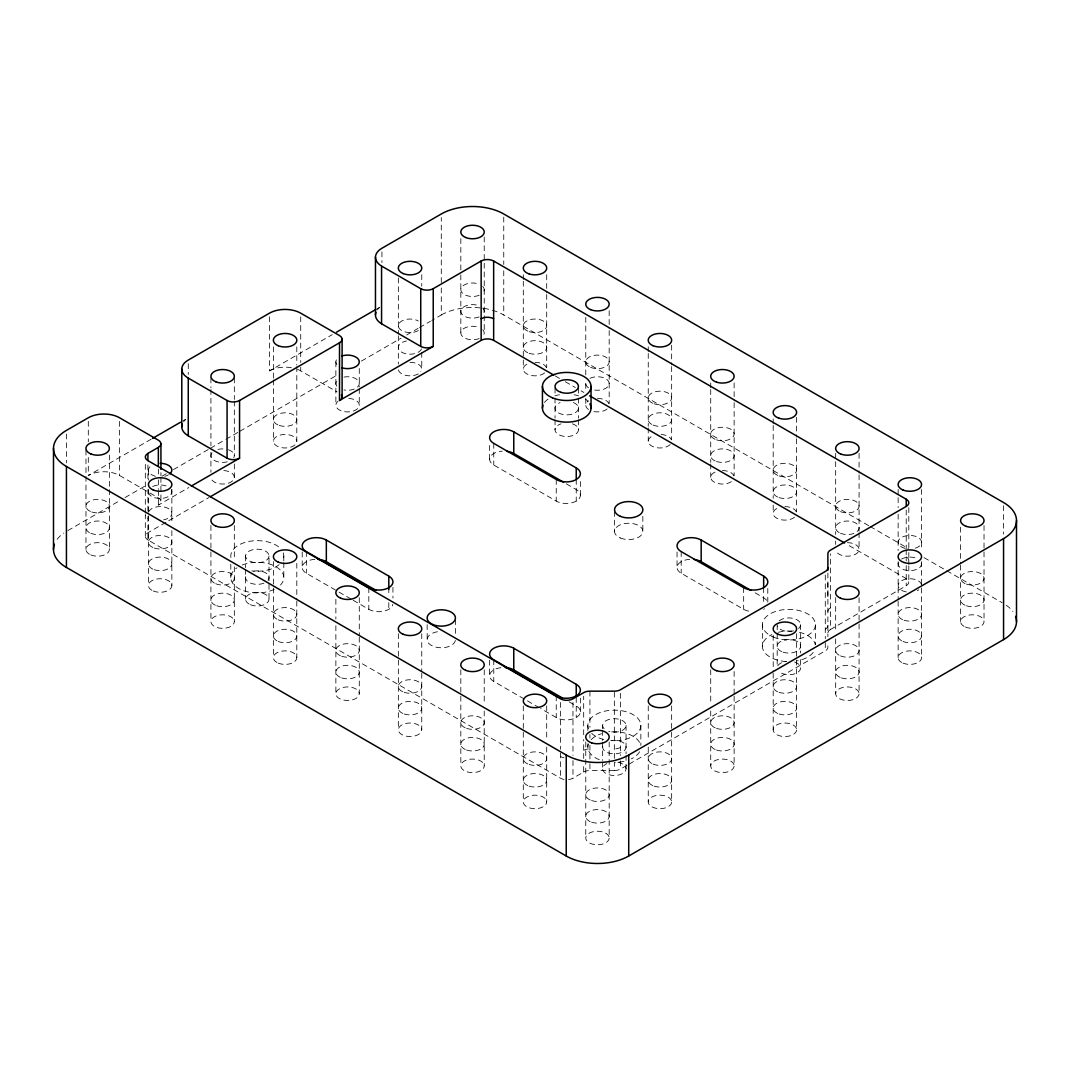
<?xml version="1.0" encoding="UTF-8"?>
<svg xmlns="http://www.w3.org/2000/svg" width="1070" height="1070" viewBox="0 0 1070 1070"><rect width="100%" height="100%" fill="white"/><g stroke="black" fill="none" stroke-linecap="round" stroke-linejoin="round"><path stroke-width="0.75" stroke-dasharray="5 3.75" d="M145.319 513.132L145.319 461.825M564.064 779.441A8.841 5.096 0 0 1 560.493 778.184L147.901 539.976L147.914 514.723M147.914 511.126L147.914 489.485M147.914 478.664L147.914 464.233M441.281 287.924L441.281 314.981L431.785 320.465M441.281 282.52L441.281 217.584M489.632 459.257L489.632 443.796M580.368 711.737L580.368 698.215M580.368 495.33L580.368 479.092M568.544 779.562A8.841 5.096 0 0 0 572.985 778.184L583.685 772.005L583.685 763.886M583.685 758.483L583.685 739.544M583.685 734.729L583.685 696.262M583.685 772.005A8.841 5.096 0 0 1 589.931 770.52L614.34 770.52L614.34 762.402A26.509 15.301 0 0 0 627.207 760.476M614.34 758.336L614.34 692.357M767.792 602.183L767.792 587.296M827.886 596.726L827.886 582.307M827.886 633.132A8.841 5.096 0 0 1 830.467 629.521L830.467 553.779M908.818 507.635L908.818 550.916M151.164 439.195L88.382 475.441A22.082 12.746 0 0 1 119.546 475.481L158.347 497.884A8.841 5.096 0 0 1 158.347 505.093L188.801 487.519M183.09 420.764L185.645 419.279M269.479 316.773L269.479 370.889L332.302 334.616M377.135 308.722L379.516 307.358M67.851 530.586L120.776 500.024M125.016 497.577L146.296 485.298M162.025 476.217L166.331 473.716M173.527 469.569L209.038 449.066M210.442 448.25L224.499 440.144M225.904 439.329L238.49 432.066M239.881 431.263L337.077 375.142M361.446 361.071L401.049 338.2M406.694 334.95L418.076 328.383M419.493 327.554L430.474 321.227M165.957 522.347L147.901 532.766A8.841 5.096 0 0 0 147.901 539.976M168.739 520.742L208.998 497.496M830.467 629.521L906.223 585.785A8.841 5.096 0 0 0 906.223 578.576L846.062 543.841M614.34 770.52A8.841 5.096 0 0 0 620.587 769.022L627.702 764.916M629.12 764.1L825.291 650.841A8.841 5.096 0 0 0 827.886 647.23L827.886 643.164M441.281 314.981A44.178 25.506 0 0 1 503.756 314.981L868.666 525.651M870.097 526.48L908.43 548.616M924.052 557.63L945.345 569.922M946.763 570.738L1002.135 602.718M555.25 375.931L559.543 378.419M565.268 381.722L575.299 387.514M581.037 390.817L583.899 392.476M566.297 483.814L576.235 489.552A14.137 8.159 0 0 1 576.235 501.094A14.137 8.159 0 0 1 556.239 501.094L493.765 465.022A14.137 8.159 0 0 1 490.434 456.529A14.137 8.159 0 0 1 502.298 451.139M755.139 592.847L763.659 597.769A14.137 8.159 0 0 1 767.725 602.691M689.722 559.342A14.137 8.159 0 0 0 677.858 564.733A14.137 8.159 0 0 0 681.189 573.239L743.663 609.311A14.137 8.159 0 0 0 750.765 611.518M297.62 369.391A22.082 12.746 0 0 1 300.724 370.889L337.09 391.887M569.133 701.866L576.235 705.973A14.137 8.159 0 0 1 576.235 717.515A14.137 8.159 0 0 1 556.239 717.515L540.631 708.5M314.874 559.342A14.137 8.159 0 0 0 303.011 564.733A14.137 8.159 0 0 0 306.341 573.239L337.585 591.269M339.003 592.098L351.776 599.467M353.207 600.283L368.816 609.311A14.137 8.159 0 0 0 383.541 611.224A14.137 8.159 0 0 0 392.877 604.376M500.867 667.68A14.137 8.159 0 0 0 490.207 673.338A14.137 8.159 0 0 0 493.765 681.443L539.2 707.671M572.985 760.596L572.985 778.184M1003.566 505.695L1003.566 534.104M984.025 525.517L984.025 550.247M984.025 551.906L984.025 621.563M960.619 527.162L960.619 563.449M960.619 565.094L960.619 621.563M921.551 489.445L921.551 550.542M921.551 561.589L921.551 586.32M921.551 587.965L921.551 657.635M908.818 552.521L908.818 564.599M908.818 565.95L908.818 582.187M906.223 510.042L906.223 548.522M906.223 549.712L906.223 560.988M906.223 565.495L906.223 585.785M898.145 489.445L898.145 496.039M898.145 497.697L898.145 507.581M898.145 514.188L898.145 550.542M898.145 561.589L898.145 599.508M898.145 601.166L898.145 657.635M859.076 453.386L859.076 473.167M859.076 474.812L859.076 531.121M859.076 532.78L859.076 549.432M859.076 597.662L859.076 622.392M859.076 624.037L859.076 693.708A11.703 6.754 0 0 1 841.515 699.566A11.703 6.754 0 0 1 841.515 687.849A11.703 6.754 0 0 1 859.076 693.708M835.67 453.386L835.67 459.98M835.67 461.625L835.67 534.452M835.67 541.099L835.67 544.429M835.67 597.662L835.67 632.29M835.67 638.884L835.67 693.708M827.886 573.012L827.886 636.65M825.291 575.085L825.291 638.656M825.291 642.722L825.291 650.841M815.407 624.666L815.407 644.648M800.601 624.666L800.601 652.967M800.601 659.628L800.601 667.947M796.602 417.313L796.602 437.095M796.602 438.74L796.602 511.701M796.602 633.721L796.602 658.465M796.602 660.11L796.602 729.78A11.703 6.754 0 0 1 779.04 735.625A11.703 6.754 0 0 1 779.04 723.922A11.703 6.754 0 0 1 796.602 729.78M777.194 624.666L777.194 631.327M777.194 632.999L777.194 666.289M773.195 418.958L773.195 423.907M773.195 425.552L773.195 498.379M773.195 505.04L773.195 513.359M773.195 635.379L773.195 671.652M773.195 673.297L773.195 729.78M763.659 587.657L763.659 604.309M762.388 624.666L762.388 646.307M743.663 587.657L743.663 609.311M734.127 382.886L734.127 401.023M734.127 402.681L734.127 475.628M734.127 671.452L734.127 694.524M734.127 696.182L734.127 765.839A11.703 6.754 0 0 1 716.566 771.697A11.703 6.754 0 0 1 716.566 759.994A11.703 6.754 0 0 1 734.127 765.839M710.721 382.886L710.721 387.835M710.721 389.48L710.721 462.307M710.721 463.965L710.721 477.287M710.721 669.793L710.721 704.421M710.721 711.015L710.721 765.839M681.189 551.598L681.189 573.239M677.056 552L677.056 567.461M671.652 345.169L671.652 364.964M671.652 366.609L671.652 439.556M671.652 705.866L671.652 730.596M671.652 732.255L671.652 801.911A11.703 6.754 0 0 1 654.091 807.77A11.703 6.754 0 0 1 654.091 796.067A11.703 6.754 0 0 1 671.652 801.911M648.246 346.814L648.246 351.762M648.246 353.421L648.246 426.234M648.246 427.906L648.246 441.214M648.246 705.866L648.246 740.493M648.246 747.087L648.246 801.911M642.843 516.409L642.843 531.389M588.406 728.59A26.509 15.301 0 0 1 611.612 710.226A26.509 15.301 0 0 1 640.85 725.447L640.85 745.429M626.057 725.447L626.057 753.748M626.057 755.42L626.057 768.728M620.587 693.28L620.587 755.5M620.587 760.904L620.587 769.022M614.581 511.42L614.581 531.389M609.178 310.755L609.178 328.891M609.178 330.536L609.178 403.484M609.178 741.938L609.178 837.984A11.703 6.754 0 0 1 591.616 843.842A11.703 6.754 0 0 1 591.616 832.126A11.703 6.754 0 0 1 609.178 837.984M602.637 725.447L602.637 728.777M602.637 730.449L602.637 740.427M602.637 742.098L602.637 760.409M602.637 762.067L602.637 768.728M589.931 691.166L589.931 727.226M589.931 734.448L589.931 738.046M589.931 745.268L589.931 759.7M589.931 763.753L589.931 770.52M587.845 725.447L587.845 730.449M587.845 743.757L587.845 747.087M585.771 317.349L585.771 375.182M585.771 383.515L585.771 391.834M585.771 398.495L585.771 405.156M585.771 741.938L585.771 837.984M578.442 388.129L578.442 396.462M578.442 398.12L578.442 418.103M578.442 419.761L578.442 429.752M576.235 479.454L576.235 501.094M576.235 697.533L576.235 717.515M572.972 702.442L572.985 755.34M560.479 702.428L560.493 749.321M560.493 752.932L560.493 778.184M556.239 479.454L556.239 501.094M556.239 695.874L556.239 717.515M555.036 388.129L555.036 396.462M555.036 398.12L555.036 418.103M555.036 419.761L555.036 429.752M546.703 274.682L546.703 292.819M546.703 294.464L546.703 367.411M546.703 705.866L546.703 740.493M546.703 747.087L546.703 801.911A11.703 6.754 0 0 1 529.142 807.77A11.703 6.754 0 0 1 529.142 796.067A11.703 6.754 0 0 1 546.703 801.911M523.297 274.682L523.297 279.631M523.297 281.276L523.297 369.083M523.297 705.866L523.297 730.596M523.297 732.255L523.297 801.911M503.756 217.143L503.756 264.477M503.756 270.79L503.756 314.981M493.765 443.381L493.765 465.022M493.765 659.802L493.765 681.443M489.619 660.217L489.619 675.678M484.228 236.965L484.228 333.011M484.228 669.793L484.228 704.421M484.228 711.015L484.228 765.839A11.703 6.754 0 0 1 466.667 771.697A11.703 6.754 0 0 1 466.667 759.994A11.703 6.754 0 0 1 484.228 765.839M460.822 238.61L460.822 273.238M460.822 274.883L460.822 333.011M460.822 669.793L460.822 694.524M460.822 696.182L460.822 765.839M455.419 619.624L455.419 634.604M427.157 624.626L427.157 639.606M421.754 274.682L421.754 286.225M421.754 352.431L421.754 369.083M421.754 633.721L421.754 671.652M421.754 673.297L421.754 729.78A11.703 6.754 0 0 1 404.192 735.625A11.703 6.754 0 0 1 404.192 723.922A11.703 6.754 0 0 1 421.754 729.78M398.348 277.973L398.348 334.121M398.348 335.779L398.348 364.081M398.348 633.721L398.348 658.465M398.348 660.11L398.348 729.78M392.944 587.31L392.944 598.13M388.811 587.657L388.811 596.097M388.811 602.651L388.811 609.298M381.936 251.851L381.936 262.672M368.816 587.671L368.816 609.311M359.279 368.521L359.279 386.832M359.279 388.504L359.279 405.156M359.279 597.662L359.279 635.58M359.279 637.225L359.279 693.708A11.703 6.754 0 0 1 341.718 699.566A11.703 6.754 0 0 1 341.718 687.849A11.703 6.754 0 0 1 359.279 693.708M335.873 361.861L335.873 405.156M335.873 599.307L335.873 619.089M335.873 625.683L335.873 693.708M306.341 551.598L306.341 573.239M302.208 552.013L302.208 567.461M300.724 316.773L300.724 362.462M300.724 367.278L300.724 370.889M296.805 346.84L296.805 365.017M296.805 366.676L296.805 441.214A11.703 6.754 0 0 1 279.243 447.073A11.703 6.754 0 0 1 279.243 435.37A11.703 6.754 0 0 1 296.805 441.214M296.805 563.235L296.805 599.508M296.805 601.166L296.805 657.635M283.804 555.959L283.804 560.947M283.804 562.619L283.804 577.599M273.398 346.84L273.398 378.245M273.398 379.904L273.398 441.214M273.398 561.589L273.398 586.32M273.398 587.965L273.398 657.635M269.011 555.959A11.703 6.754 0 0 1 251.45 561.817A11.703 6.754 0 0 1 251.45 550.1A11.703 6.754 0 0 1 269.011 555.959L269.011 599.24M245.592 555.959L245.592 567.608M245.592 569.28L245.592 599.24M234.33 377.951L234.33 399.444M234.33 401.089L234.33 455.646M234.33 463.965L234.33 477.287M234.33 525.517L234.33 560.145M234.33 566.739L234.33 621.563A11.703 6.754 0 0 1 216.769 627.421A11.703 6.754 0 0 1 216.769 615.718A11.703 6.754 0 0 1 234.33 621.563M230.799 564.278L230.799 577.599M210.924 377.951L210.924 387.862M210.924 389.52L210.924 445.722M210.924 452.342L210.924 472.298M210.924 525.517L210.924 550.247M210.924 551.906L210.924 621.563M188.266 363.666L188.266 374.487M171.855 489.445L171.855 524.073M171.855 530.666L171.855 585.504M160.928 472.632L160.928 475.842M160.928 477.447L160.928 501.496M158.347 469.034L158.347 476.244M158.347 479.855L158.347 489.471M158.347 490.675L158.347 505.093M148.449 470.078L148.449 480.069M148.449 489.445L148.449 514.188M148.449 515.834L148.449 585.504M145.319 536.378L145.319 514.723A8.841 5.096 0 0 0 147.914 518.335M119.546 421.379L119.546 475.481M109.381 455.031L109.381 488M109.381 489.659L109.381 549.432M88.302 421.379L88.302 441.816M88.302 457.452L88.302 475.481M85.974 450.082L85.974 549.432M66.434 434.005L66.447 462.855M1006.241 605.232A44.178 25.506 0 0 1 1012.862 611.438M57.138 539.293A44.178 25.506 0 0 1 63.759 533.087M269.52 370.862A22.082 12.746 0 0 1 291.816 367.759M564.05 757.787A8.827 5.096 0 0 1 560.493 756.543M906.223 556.935A8.841 5.096 0 0 1 908.631 561.589M827.886 611.492A8.841 5.096 0 0 1 830.467 607.88M827.886 625.589A8.841 5.096 0 0 1 825.291 629.2M620.587 747.382A8.841 5.096 0 0 1 614.34 748.866M583.685 750.364A8.827 5.096 0 0 1 589.931 748.866M377.322 309.859A22.082 12.746 0 0 1 379.355 307.745M905.193 548.415A11.703 6.754 0 0 1 900.592 538.076A11.703 6.754 0 0 1 919.103 538.076A11.703 6.754 0 0 1 914.502 548.415M482.757 286.452A11.703 6.754 0 0 1 482.757 293.006M479.159 295.293A11.703 6.754 0 0 1 463.765 294.21A11.703 6.754 0 0 1 463.765 285.249A11.703 6.754 0 0 1 479.159 284.165M418.33 330.576A11.703 6.754 0 0 1 401.772 330.576A11.703 6.754 0 0 1 401.772 321.013A11.703 6.754 0 0 1 418.33 321.013M171.307 489.672A11.703 6.754 0 0 1 161.343 498.446A11.703 6.754 0 0 1 148.503 491.023M152.649 486.529A11.703 6.754 0 0 1 168.431 486.944M148.69 511.968A11.703 6.754 0 0 1 160.553 506.605A11.703 6.754 0 0 1 171.748 512.436A11.703 6.754 0 0 1 163.697 519.806M228.311 449.734A11.703 6.754 0 0 1 233.782 457.692M227.281 461.852A11.703 6.754 0 0 1 213.946 460.18A11.703 6.754 0 0 1 212.395 452.369M217.972 449.44A11.703 6.754 0 0 1 225.021 449.039M223.831 470.573A11.703 6.754 0 0 1 234.303 477.755A11.703 6.754 0 0 1 222.226 484.041A11.703 6.754 0 0 1 210.924 477.287M344.018 377.068A11.703 6.754 0 0 1 359.279 383.515A11.703 6.754 0 0 1 344.018 389.948M336.836 386.19A11.703 6.754 0 0 1 336.836 380.826M348.78 398.428A11.703 6.754 0 0 1 358.865 406.948A11.703 6.754 0 0 1 342.627 411.281A11.703 6.754 0 0 1 337.933 401.317M421.513 348.82A11.703 6.754 0 0 1 409.636 354.197A11.703 6.754 0 0 1 398.455 348.365A11.703 6.754 0 0 1 406.493 340.996M410.051 362.329A11.703 6.754 0 0 1 420.791 371.771M418.33 373.858A11.703 6.754 0 0 1 405.57 375.329A11.703 6.754 0 0 1 398.348 369.083M847.373 542.664A11.703 6.754 0 0 1 859.049 548.963A11.703 6.754 0 0 1 848.978 556.119A11.703 6.754 0 0 1 835.911 550.809M921.497 563.154A11.703 6.754 0 0 1 908.657 570.577A11.703 6.754 0 0 1 898.693 561.803M901.569 559.075A11.703 6.754 0 0 1 917.351 558.66M918.836 589.824A11.703 6.754 0 0 1 917.351 590.693M906.303 591.937A11.703 6.754 0 0 1 898.318 584.354A11.703 6.754 0 0 1 910.249 578.75A11.703 6.754 0 0 1 921.497 584.795M544.643 372.908A11.703 6.754 0 0 1 526.721 373.858A11.703 6.754 0 0 1 528.366 363.506M535 362.329A11.703 6.754 0 0 1 546.462 367.692M589.971 378.325A11.703 6.754 0 0 1 605.192 378.432A11.703 6.754 0 0 1 607.372 387.126A11.703 6.754 0 0 1 592.82 389.707M588.487 387.835A11.703 6.754 0 0 1 586.32 381.455M607.118 408.981A11.703 6.754 0 0 1 592.82 411.348M588.487 409.476A11.703 6.754 0 0 1 588.487 400.822M597.475 398.388A11.703 6.754 0 0 1 608.937 403.764M482.757 308.093A11.703 6.754 0 0 1 482.757 314.647M479.159 316.934A11.703 6.754 0 0 1 463.765 315.851A11.703 6.754 0 0 1 463.765 306.889A11.703 6.754 0 0 1 479.159 305.806M482.757 329.734A11.703 6.754 0 0 1 482.757 336.288M479.159 338.575A11.703 6.754 0 0 1 463.765 337.491A11.703 6.754 0 0 1 463.765 328.53A11.703 6.754 0 0 1 479.159 327.447M670.181 444.505A11.703 6.754 0 0 1 652.486 446.431A11.703 6.754 0 0 1 652.446 436.025M661.153 434.5A11.703 6.754 0 0 1 671.412 439.837M731.412 481.62A11.703 6.754 0 0 1 713.77 481.848A11.703 6.754 0 0 1 715.79 471.723M722.424 470.532A11.703 6.754 0 0 1 733.886 475.909M794.542 517.184A11.703 6.754 0 0 1 776.619 518.134A11.703 6.754 0 0 1 778.264 507.795M784.899 506.605A11.703 6.754 0 0 1 796.361 511.968M764.515 608.763A14.137 8.159 0 0 1 763.659 609.298M617.898 762.295A11.703 6.754 0 0 1 624.639 771.951A11.703 6.754 0 0 1 606.931 773.958A11.703 6.754 0 0 1 606.837 763.539M794.582 662.049A11.703 6.754 0 0 1 797.177 672.736A11.703 6.754 0 0 1 778.666 671.238M777.743 665.901A11.703 6.754 0 0 1 786.503 661.34M572.423 423.84A11.703 6.754 0 0 1 575.754 434.072A11.703 6.754 0 0 1 557.724 434.072A11.703 6.754 0 0 1 561.054 423.84M455.352 640.448A14.137 8.159 0 0 1 440.8 647.765A14.137 8.159 0 0 1 427.157 639.887A14.137 8.159 0 0 1 439.823 631.487M573.373 402.534A11.703 6.754 0 0 1 575.499 412.592A11.703 6.754 0 0 1 557.965 412.592A11.703 6.754 0 0 1 560.105 402.534M610.796 740.654A11.703 6.754 0 0 1 625.99 746.392A11.703 6.754 0 0 1 613.15 753.815A11.703 6.754 0 0 1 603.186 745.041M253.75 571.153A11.703 6.754 0 0 1 265.989 573.065A11.703 6.754 0 0 1 268.048 580.288M263.929 583.163A11.703 6.754 0 0 1 249.029 582.374A11.703 6.754 0 0 1 247.651 573.774M544.443 402.534A24.302 14.03 0 0 1 548.081 399.123M554.942 395.846A24.302 14.03 0 0 1 559.369 394.736M574.108 394.736A24.302 14.03 0 0 1 578.522 395.846M585.397 399.123A24.302 14.03 0 0 1 587.978 401.303M813.227 652.392A26.509 15.301 0 0 1 796.936 660.899M786.156 661.528A26.509 15.301 0 0 1 763.552 650.774A26.509 15.301 0 0 1 771.911 634.563M778.371 632.263A26.509 15.301 0 0 1 791.639 631.086M799.424 632.263A26.509 15.301 0 0 1 815.26 644.728M779.254 620.841A11.703 6.754 0 0 1 795.532 619.102A11.703 6.754 0 0 1 798.541 628.505M793.552 630.872A11.703 6.754 0 0 1 777.435 626.057M639.606 751.728A26.509 15.301 0 0 1 631.327 758.844M599.32 759.7A26.509 15.301 0 0 1 588.406 743.958M591.162 739.664A26.509 15.301 0 0 1 601.487 733.712M611.612 731.867A26.509 15.301 0 0 1 640.703 745.509M640.85 725.447A26.509 15.301 0 0 1 611.612 740.667M603.814 739.49A26.509 15.301 0 0 1 591.162 732.87M604.109 728.723A11.703 6.754 0 0 1 612.374 718.786A11.703 6.754 0 0 1 625.883 726.583A11.703 6.754 0 0 1 608.669 731.358M242.288 564.987A26.509 15.301 0 0 1 275.124 566.271A26.509 15.301 0 0 1 280.474 585.022M274.281 589.343A26.509 15.301 0 0 1 238.556 588.42A26.509 15.301 0 0 1 236.951 567.795M283.242 552.815A26.509 15.301 0 0 1 282.56 560.6M279.136 564.626A26.509 15.301 0 0 1 251.865 570.939M230.933 557.537A26.509 15.301 0 0 1 249.337 541.366A26.509 15.301 0 0 1 280.474 548.535M183.585 421.754A22.082 12.746 0 0 1 185.645 419.601M336.836 364.549A11.703 6.754 0 0 1 336.836 359.186M168.431 474.853A11.703 6.754 0 0 1 164.807 476.284M155.498 476.284A11.703 6.754 0 0 1 151.873 465.289M90.803 533.261A11.703 6.754 0 0 0 109.314 528.486A11.703 6.754 0 0 0 92.903 521.612A11.703 6.754 0 0 0 90.803 533.261M91.819 511.995A11.703 6.754 0 0 0 109.381 506.15A11.703 6.754 0 0 0 91.819 500.292A11.703 6.754 0 0 0 91.819 511.995M90.803 554.902A11.703 6.754 0 0 0 109.314 550.127A11.703 6.754 0 0 0 92.903 543.252A11.703 6.754 0 0 0 90.803 554.902M154.294 548.067A11.703 6.754 0 0 0 171.855 542.209A11.703 6.754 0 0 0 154.294 536.364A11.703 6.754 0 0 0 154.294 548.067M215.752 583.752A11.703 6.754 0 0 0 234.276 578.977A11.703 6.754 0 0 0 217.852 572.116A11.703 6.754 0 0 0 215.752 583.752M278.227 619.824A11.703 6.754 0 0 0 296.751 615.049A11.703 6.754 0 0 0 280.327 608.188A11.703 6.754 0 0 0 278.227 619.824M341.718 656.271A11.703 6.754 0 0 0 359.279 650.426A11.703 6.754 0 0 0 341.718 644.568A11.703 6.754 0 0 0 341.718 656.271M404.192 692.343A11.703 6.754 0 0 0 421.754 686.499A11.703 6.754 0 0 0 404.192 680.64A11.703 6.754 0 0 0 404.192 692.343M466.667 728.416A11.703 6.754 0 0 0 484.228 722.558A11.703 6.754 0 0 0 466.667 716.713A11.703 6.754 0 0 0 466.667 728.416M529.142 764.488A11.703 6.754 0 0 0 546.703 758.63A11.703 6.754 0 0 0 529.142 752.772A11.703 6.754 0 0 0 529.142 764.488M591.616 800.561A11.703 6.754 0 0 0 609.178 794.702A11.703 6.754 0 0 0 591.616 788.844A11.703 6.754 0 0 0 591.616 800.561M653.074 764.1A11.703 6.754 0 0 0 671.599 759.326A11.703 6.754 0 0 0 655.174 752.464A11.703 6.754 0 0 0 653.074 764.1M716.566 728.416A11.703 6.754 0 0 0 734.127 722.558A11.703 6.754 0 0 0 716.566 716.713A11.703 6.754 0 0 0 716.566 728.416M779.04 692.343A11.703 6.754 0 0 0 796.602 686.499A11.703 6.754 0 0 0 779.04 680.64A11.703 6.754 0 0 0 779.04 692.343M903.989 620.212A11.703 6.754 0 0 0 921.551 614.354A11.703 6.754 0 0 0 903.989 608.496A11.703 6.754 0 0 0 903.989 620.212M966.464 584.14A11.703 6.754 0 0 0 984.025 578.281A11.703 6.754 0 0 0 966.464 572.437A11.703 6.754 0 0 0 966.464 584.14M840.498 511.62A11.703 6.754 0 0 0 859.023 506.846A11.703 6.754 0 0 0 842.598 499.971A11.703 6.754 0 0 0 840.498 511.62M779.04 475.923A11.703 6.754 0 0 0 796.602 470.078A11.703 6.754 0 0 0 779.04 464.219A11.703 6.754 0 0 0 779.04 475.923M716.566 439.864A11.703 6.754 0 0 0 734.127 434.005A11.703 6.754 0 0 0 716.566 428.147A11.703 6.754 0 0 0 716.566 439.864M654.091 403.791A11.703 6.754 0 0 0 671.652 397.933A11.703 6.754 0 0 0 654.091 392.088A11.703 6.754 0 0 0 654.091 403.791M590.6 367.344A11.703 6.754 0 0 0 609.124 362.569A11.703 6.754 0 0 0 592.7 355.695A11.703 6.754 0 0 0 590.6 367.344M529.142 331.647A11.703 6.754 0 0 0 546.703 325.802A11.703 6.754 0 0 0 529.142 319.943A11.703 6.754 0 0 0 529.142 331.647M840.498 655.897A11.703 6.754 0 0 0 859.023 651.122A11.703 6.754 0 0 0 842.598 644.247A11.703 6.754 0 0 0 840.498 655.897M902.986 641.465A11.703 6.754 0 0 0 921.497 636.69A11.703 6.754 0 0 0 905.073 629.829A11.703 6.754 0 0 0 902.986 641.465M902.986 663.106A11.703 6.754 0 0 0 921.497 658.331A11.703 6.754 0 0 0 905.073 651.469A11.703 6.754 0 0 0 902.986 663.106M841.515 677.912A11.703 6.754 0 0 0 859.076 672.067A11.703 6.754 0 0 0 841.515 666.209A11.703 6.754 0 0 0 841.515 677.912M779.04 713.984A11.703 6.754 0 0 0 796.602 708.139A11.703 6.754 0 0 0 779.04 702.281A11.703 6.754 0 0 0 779.04 713.984M716.566 750.057A11.703 6.754 0 0 0 734.127 744.198A11.703 6.754 0 0 0 716.566 738.353A11.703 6.754 0 0 0 716.566 750.057M654.091 786.129A11.703 6.754 0 0 0 671.652 780.271A11.703 6.754 0 0 0 654.091 774.426A11.703 6.754 0 0 0 654.091 786.129M279.243 425.432A11.703 6.754 0 0 0 296.805 419.574A11.703 6.754 0 0 0 279.243 413.729A11.703 6.754 0 0 0 279.243 425.432M840.498 533.261A11.703 6.754 0 0 0 859.023 528.486A11.703 6.754 0 0 0 842.598 521.612A11.703 6.754 0 0 0 840.498 533.261M529.142 353.287A11.703 6.754 0 0 0 546.703 347.442A11.703 6.754 0 0 0 529.142 341.584A11.703 6.754 0 0 0 529.142 353.287M466.667 750.057A11.703 6.754 0 0 0 484.228 744.198A11.703 6.754 0 0 0 466.667 738.353A11.703 6.754 0 0 0 466.667 750.057M529.142 786.129A11.703 6.754 0 0 0 546.703 780.271A11.703 6.754 0 0 0 529.142 774.426A11.703 6.754 0 0 0 529.142 786.129M154.294 569.708A11.703 6.754 0 0 0 171.855 563.85A11.703 6.754 0 0 0 154.294 558.005A11.703 6.754 0 0 0 154.294 569.708M153.277 590.974A11.703 6.754 0 0 0 171.802 586.199A11.703 6.754 0 0 0 155.377 579.325A11.703 6.754 0 0 0 153.277 590.974M216.769 605.78A11.703 6.754 0 0 0 234.33 599.922A11.703 6.754 0 0 0 216.769 594.077A11.703 6.754 0 0 0 216.769 605.78M591.616 822.201A11.703 6.754 0 0 0 609.178 816.343A11.703 6.754 0 0 0 591.616 810.485A11.703 6.754 0 0 0 591.616 822.201M404.192 713.984A11.703 6.754 0 0 0 421.754 708.139A11.703 6.754 0 0 0 404.192 702.281A11.703 6.754 0 0 0 404.192 713.984M341.718 677.912A11.703 6.754 0 0 0 359.279 672.067A11.703 6.754 0 0 0 341.718 666.209A11.703 6.754 0 0 0 341.718 677.912M278.227 641.465A11.703 6.754 0 0 0 296.751 636.69A11.703 6.754 0 0 0 280.327 629.829A11.703 6.754 0 0 0 278.227 641.465M278.227 663.106A11.703 6.754 0 0 0 296.751 658.331A11.703 6.754 0 0 0 280.327 651.469A11.703 6.754 0 0 0 278.227 663.106M653.074 425.058A11.703 6.754 0 0 0 671.599 420.283A11.703 6.754 0 0 0 655.174 413.408A11.703 6.754 0 0 0 653.074 425.058M716.566 461.504A11.703 6.754 0 0 0 734.127 455.646A11.703 6.754 0 0 0 716.566 449.788A11.703 6.754 0 0 0 716.566 461.504M779.04 497.577A11.703 6.754 0 0 0 796.602 491.718A11.703 6.754 0 0 0 779.04 485.86A11.703 6.754 0 0 0 779.04 497.577M966.464 605.78A11.703 6.754 0 0 0 984.025 599.922A11.703 6.754 0 0 0 966.464 594.077A11.703 6.754 0 0 0 966.464 605.78M965.461 627.047A11.703 6.754 0 0 0 983.972 622.272A11.703 6.754 0 0 0 967.547 615.397A11.703 6.754 0 0 0 965.461 627.047M620.413 538.009A14.137 8.159 0 0 0 642.776 532.231A14.137 8.159 0 0 0 622.941 523.939A14.137 8.159 0 0 0 620.413 538.009M783.039 652.165A11.703 6.754 0 0 0 800.601 646.307A11.703 6.754 0 0 0 783.039 640.462A11.703 6.754 0 0 0 783.039 652.165M250.434 604.71A11.703 6.754 0 0 0 268.945 599.936A11.703 6.754 0 0 0 252.52 593.074A11.703 6.754 0 0 0 250.434 604.71M773.342 637.065A26.509 15.301 0 0 0 815.26 626.244A26.509 15.301 0 0 0 778.091 610.702A26.509 15.301 0 0 0 773.342 637.065"/><path stroke-width="1.5" d="M53.5 448.437L53.5 549.432M1015.564 616.347A44.178 25.506 0 0 1 1003.566 639.606L628.719 856.013A44.178 25.506 0 0 1 566.231 856.013L66.434 567.461L66.434 466.466A44.178 25.506 0 0 1 66.434 430.394L88.302 417.768A22.082 12.746 0 0 1 119.546 417.768L158.347 440.171A8.841 5.096 0 0 1 158.347 447.394L158.347 465.423M827.886 567.876A8.841 5.096 0 0 1 825.291 571.487L620.587 689.668A8.841 5.096 0 0 1 614.34 691.166L589.931 691.166A8.841 5.096 0 0 0 583.685 692.651L572.972 698.83A8.841 5.096 0 0 1 560.479 698.83L147.914 460.622L147.914 453.412L158.347 447.394M160.928 443.782L160.928 469.436M181.793 369.083L181.793 426.796M342.106 396.89L342.106 339.177M375.463 257.081L375.463 314.794M210.389 496.694L481.152 340.367L481.152 261.013A8.841 5.096 0 0 1 493.644 261.013L906.223 499.222L906.223 506.431L830.467 550.167A8.841 5.096 0 0 0 827.886 553.779L827.886 570.283M553.805 375.102L493.644 340.367L493.644 261.013M66.434 466.466L566.244 755.019L566.231 856.013M481.152 261.013L433.23 288.686L433.23 346.399A8.841 5.096 0 0 1 420.737 346.399L381.562 323.769L381.562 266.055A22.082 12.746 0 0 1 381.936 248.253L441.281 213.987A44.178 25.506 0 0 1 503.756 213.987L1003.566 502.539A44.178 25.506 0 0 1 1003.566 538.611L628.719 755.019L628.719 856.013M1003.566 538.611L1003.566 639.606M1016.5 621.563L1016.5 520.568M152.582 438.379L180.522 422.249M336.555 332.155L375.958 309.417M239.56 400.501L339.511 342.788A8.841 5.096 0 0 0 339.511 335.565L300.724 313.176A22.082 12.746 0 0 0 269.479 313.176L188.266 360.068A22.082 12.746 0 0 0 188.266 378.098L188.266 435.811L227.067 458.214A8.841 5.096 0 0 0 239.56 458.214L239.56 400.501A8.841 5.096 0 0 1 227.067 400.501L188.266 378.098M191.329 486.047L239.56 458.214M339.511 342.788L339.511 400.501L433.176 346.426M381.562 266.055L420.737 288.686A8.841 5.096 0 0 0 433.23 288.686M589.623 395.78L844.631 543.012M513.76 431.839L576.235 467.911L576.235 479.561A14.137 8.159 0 0 1 556.239 479.454L493.765 443.381A14.137 8.159 0 0 1 493.765 431.839A14.137 8.159 0 0 1 513.76 431.839L513.76 453.493L563.462 482.182M763.659 576.115A14.137 8.159 0 0 1 763.659 587.657A14.137 8.159 0 0 1 743.663 587.657L681.189 551.598A14.137 8.159 0 0 1 681.189 540.056A14.137 8.159 0 0 1 701.184 540.042L763.659 576.115L763.659 587.778M694.082 559.476A14.137 8.159 0 0 1 701.184 561.696L750.886 590.386M388.811 576.128A14.137 8.159 0 0 1 388.811 587.657A14.137 8.159 0 0 1 368.816 587.671L306.341 551.598A14.137 8.159 0 0 1 306.341 540.056A14.137 8.159 0 0 1 326.337 540.056L388.811 576.128L388.811 589.436M576.235 684.332A14.137 8.159 0 0 1 576.235 695.874A14.137 8.159 0 0 1 556.239 695.874L493.765 659.802A14.137 8.159 0 0 1 493.765 648.26A14.137 8.159 0 0 1 513.76 648.26L576.235 684.332L576.235 695.981M317.803 559.342A14.137 8.159 0 0 1 326.337 561.696L376.038 590.386M505.227 667.546A14.137 8.159 0 0 1 513.76 669.9L562.031 697.774M701.184 540.056L701.184 561.696M591.041 386.471L591.041 408.111M542.437 386.471L542.437 408.111M513.76 648.26L513.76 669.9M420.737 288.686L420.737 346.399M326.337 540.056L326.337 561.696M227.067 400.501L227.067 458.214M628.719 755.019A44.178 25.506 0 0 1 566.244 755.019M66.434 567.461A44.178 25.506 0 0 1 54.436 544.202M147.914 460.622A8.841 5.096 0 0 1 147.914 453.412M906.223 499.222A8.841 5.096 0 0 1 906.223 506.431M341.383 394.87A8.841 5.096 0 0 1 339.511 400.501M481.152 340.367A8.841 5.096 0 0 1 493.644 340.367M481.152 318.726A8.841 5.096 0 0 1 493.644 318.726M381.562 323.769A22.082 12.746 0 0 1 375.971 312.253M589.891 403.858A24.302 14.03 0 0 1 567.969 422.115A24.302 14.03 0 0 1 542.958 405.236M576.235 467.911A14.137 8.159 0 0 1 576.235 479.454M188.266 435.811A22.082 12.746 0 0 1 182.248 424.215M341.892 355.962A11.703 6.754 0 0 1 359.279 361.861A11.703 6.754 0 0 1 341.892 367.772M160.152 463.31A11.703 6.754 0 0 1 170.518 466.935A11.703 6.754 0 0 1 169.796 473.903M506.658 451.272A14.137 8.159 0 0 1 513.76 453.479M90.803 453.907A11.703 6.754 0 0 0 109.314 449.132A11.703 6.754 0 0 0 92.903 442.258A11.703 6.754 0 0 0 90.803 453.907M840.498 598.183A11.703 6.754 0 0 0 859.023 593.409A11.703 6.754 0 0 0 842.598 586.534A11.703 6.754 0 0 0 840.498 598.183M529.142 273.933A11.703 6.754 0 0 0 546.703 268.088A11.703 6.754 0 0 0 529.142 262.23A11.703 6.754 0 0 0 529.142 273.933M590.6 309.631A11.703 6.754 0 0 0 609.124 304.856A11.703 6.754 0 0 0 592.7 297.982A11.703 6.754 0 0 0 590.6 309.631M778.024 634.256A11.703 6.754 0 0 0 796.548 629.481A11.703 6.754 0 0 0 780.124 622.606A11.703 6.754 0 0 0 778.024 634.256M653.074 706.387A11.703 6.754 0 0 0 671.599 701.612A11.703 6.754 0 0 0 655.174 694.751A11.703 6.754 0 0 0 653.074 706.387M591.616 742.847A11.703 6.754 0 0 0 609.178 736.989A11.703 6.754 0 0 0 591.616 731.131A11.703 6.754 0 0 0 591.616 742.847M528.125 706.387A11.703 6.754 0 0 0 546.65 701.612A11.703 6.754 0 0 0 530.225 694.751A11.703 6.754 0 0 0 528.125 706.387M465.651 670.328A11.703 6.754 0 0 0 484.175 665.553A11.703 6.754 0 0 0 467.75 658.679A11.703 6.754 0 0 0 465.651 670.328M403.176 634.256A11.703 6.754 0 0 0 421.7 629.481A11.703 6.754 0 0 0 405.276 622.606A11.703 6.754 0 0 0 403.176 634.256M340.701 598.183A11.703 6.754 0 0 0 359.226 593.409A11.703 6.754 0 0 0 342.801 586.534A11.703 6.754 0 0 0 340.701 598.183M278.227 562.111A11.703 6.754 0 0 0 296.751 557.336A11.703 6.754 0 0 0 280.327 550.475A11.703 6.754 0 0 0 278.227 562.111M215.752 526.039A11.703 6.754 0 0 0 234.276 521.264A11.703 6.754 0 0 0 217.852 514.403A11.703 6.754 0 0 0 215.752 526.039M153.277 489.98A11.703 6.754 0 0 0 171.802 485.205A11.703 6.754 0 0 0 155.377 478.33A11.703 6.754 0 0 0 153.277 489.98M716.566 670.703A11.703 6.754 0 0 0 734.127 664.844A11.703 6.754 0 0 0 716.566 659A11.703 6.754 0 0 0 716.566 670.703M903.989 562.499A11.703 6.754 0 0 0 921.551 556.641A11.703 6.754 0 0 0 903.989 550.783A11.703 6.754 0 0 0 903.989 562.499M966.464 526.427A11.703 6.754 0 0 0 984.025 520.568A11.703 6.754 0 0 0 966.464 514.723A11.703 6.754 0 0 0 966.464 526.427M902.973 489.98A11.703 6.754 0 0 0 921.497 485.205A11.703 6.754 0 0 0 905.073 478.33A11.703 6.754 0 0 0 902.973 489.98M840.498 453.907A11.703 6.754 0 0 0 859.023 449.132A11.703 6.754 0 0 0 842.598 442.258A11.703 6.754 0 0 0 840.498 453.907M779.04 418.223A11.703 6.754 0 0 0 796.602 412.365A11.703 6.754 0 0 0 779.04 406.506A11.703 6.754 0 0 0 779.04 418.223M716.566 382.151A11.703 6.754 0 0 0 734.127 376.292A11.703 6.754 0 0 0 716.566 370.434A11.703 6.754 0 0 0 716.566 382.151M653.074 345.704A11.703 6.754 0 0 0 671.599 340.929A11.703 6.754 0 0 0 655.174 334.054A11.703 6.754 0 0 0 653.074 345.704M465.651 237.486A11.703 6.754 0 0 0 484.175 232.712A11.703 6.754 0 0 0 467.75 225.85A11.703 6.754 0 0 0 465.651 237.486M403.176 273.559A11.703 6.754 0 0 0 421.7 268.784A11.703 6.754 0 0 0 405.276 261.909A11.703 6.754 0 0 0 403.176 273.559M620.413 516.355A14.137 8.159 0 0 0 642.776 510.591A14.137 8.159 0 0 0 622.941 502.298A14.137 8.159 0 0 0 620.413 516.355M432.989 624.572A14.137 8.159 0 0 0 455.352 618.808A14.137 8.159 0 0 0 435.517 610.515A14.137 8.159 0 0 0 432.989 624.572M552.481 397.826A24.302 14.03 0 0 0 590.908 387.915A24.302 14.03 0 0 0 556.828 373.657A24.302 14.03 0 0 0 552.481 397.826M560.881 392.315A11.703 6.754 0 0 0 578.442 386.471A11.703 6.754 0 0 0 560.881 380.612A11.703 6.754 0 0 0 560.881 392.315M278.227 345.704A11.703 6.754 0 0 0 296.751 340.929A11.703 6.754 0 0 0 280.327 334.054A11.703 6.754 0 0 0 278.227 345.704M215.752 381.763A11.703 6.754 0 0 0 234.276 376.988A11.703 6.754 0 0 0 217.852 370.126A11.703 6.754 0 0 0 215.752 381.763"/></g></svg>
